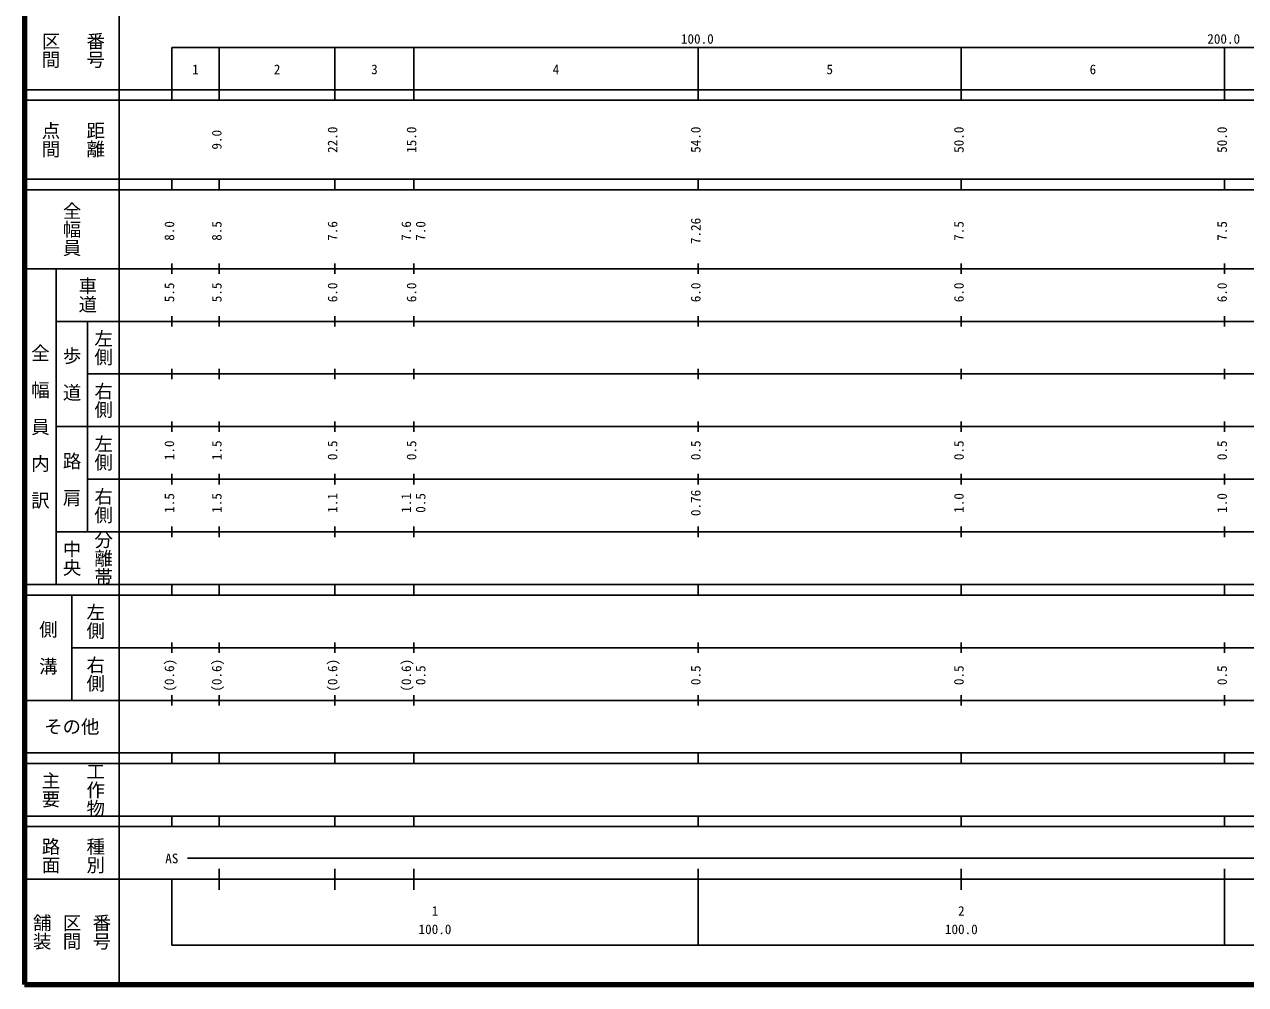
# Model space of a CAD drawing. Units: millimetres, scale not verified. Extents: x 40000 to 680000, y 20000 to 380000.
# Drawn here: x 40000 to 272006, y 20000 to 202409 of the extents above; entities that cross this region are included whole.
import ezdxf
from ezdxf.enums import TextEntityAlignment as Align

# ---------------------------------------------------------------- set-up
doc = ezdxf.new("R2010")
doc.units = ezdxf.units.MM
doc.header["$LTSCALE"] = 1000
doc.layers.add('M-TTL', color=2, linetype='Continuous', lineweight=140)
doc.layers.add('M-TTL-BAND', color=7, linetype='Continuous', lineweight=25)
doc.styles.add('@ＭＳ ゴシック', font='')
doc.styles.add('ＭＳ ゴシック', font='')
doc.styles.get('@ＭＳ ゴシック').set_extended_font_data('@MS Gothic')
doc.styles.get('ＭＳ ゴシック').set_extended_font_data('MS Gothic')

msp = doc.modelspace()

# ---------------------------------------------------------------- linework, layer by layer
at = {"layer": 'M-TTL'}
for p, q in [((40000, 380000), (40000, 20000)), ((40000, 20000), (680000, 20000))]:
    msp.add_line(p, q, dxfattribs=at)
at = {"layer": 'M-TTL-BAND'}
for p, q in [((58000, 370000), (58000, 20000)), ((68000, 198000), (579000, 198000)), ((68000, 198000), (68000, 188000)), ((77000, 188000), (77000, 198000)), ((99000, 188000), (99000, 198000)), ((114000, 188000), (114000, 198000)), ((168000, 188000), (168000, 198000)), ((218000, 188000), (218000, 198000)), ((268000, 188000), (268000, 198000)), ((40000, 190000), (579000, 190000)), ((40000, 188000), (579000, 188000)), ((40000, 173000), (579000, 173000)), ((68000, 171000), (68000, 173000)), ((77000, 171000), (77000, 173000)), ((99000, 171000), (99000, 173000)), ((114000, 171000), (114000, 173000)), ((168000, 171000), (168000, 173000)), ((218000, 171000), (218000, 173000)), ((268000, 171000), (268000, 173000)), ((40000, 171000), (579000, 171000)), ((40000, 156000), (579000, 156000)), ((46000, 96000), (46000, 156000)), ((68000, 155000), (68000, 157000)), ((77000, 155000), (77000, 157000)), ((99000, 155000), (99000, 157000)), ((114000, 155000), (114000, 157000)), ((168000, 155000), (168000, 157000)), ((218000, 155000), (218000, 157000)), ((268000, 155000), (268000, 157000)), ((68000, 145000), (68000, 147000)), ((77000, 145000), (77000, 147000)), ((99000, 145000), (99000, 147000)), ((114000, 145000), (114000, 147000)), ((168000, 145000), (168000, 147000)), ((218000, 145000), (218000, 147000)), ((268000, 145000), (268000, 147000)), ((46000, 146000), (579000, 146000)), ((52000, 146000), (52000, 106000)), ((68000, 135000), (68000, 137000)), ((77000, 135000), (77000, 137000)), ((99000, 135000), (99000, 137000)), ((114000, 135000), (114000, 137000)), ((168000, 135000), (168000, 137000)), ((218000, 135000), (218000, 137000)), ((268000, 135000), (268000, 137000)), ((52000, 136000), (579000, 136000)), ((46000, 126000), (579000, 126000)), ((68000, 125000), (68000, 127000)), ((77000, 125000), (77000, 127000)), ((99000, 125000), (99000, 127000)), ((114000, 125000), (114000, 127000)), ((168000, 125000), (168000, 127000)), ((218000, 125000), (218000, 127000)), ((268000, 125000), (268000, 127000)), ((68000, 115000), (68000, 117000)), ((77000, 115000), (77000, 117000)), ((99000, 115000), (99000, 117000)), ((114000, 115000), (114000, 117000)), ((168000, 115000), (168000, 117000)), ((218000, 115000), (218000, 117000)), ((268000, 115000), (268000, 117000)), ((52000, 116000), (579000, 116000)), ((68000, 105000), (68000, 107000)), ((77000, 105000), (77000, 107000)), ((99000, 105000), (99000, 107000)), ((114000, 105000), (114000, 107000)), ((168000, 105000), (168000, 107000)), ((218000, 105000), (218000, 107000)), ((268000, 105000), (268000, 107000)), ((46000, 106000), (579000, 106000)), ((40000, 96000), (579000, 96000)), ((68000, 94000), (68000, 96000)), ((77000, 94000), (77000, 96000)), ((99000, 94000), (99000, 96000)), ((114000, 94000), (114000, 96000)), ((168000, 94000), (168000, 96000)), ((218000, 94000), (218000, 96000)), ((268000, 94000), (268000, 96000)), ((40000, 94000), (579000, 94000)), ((49000, 94000), (49000, 74000)), ((49000, 84000), (579000, 84000)), ((68000, 83000), (68000, 85000)), ((77000, 83000), (77000, 85000)), ((99000, 83000), (99000, 85000)), ((114000, 83000), (114000, 85000)), ((168000, 83000), (168000, 85000)), ((218000, 83000), (218000, 85000)), ((268000, 83000), (268000, 85000)), ((68000, 73000), (68000, 75000)), ((77000, 73000), (77000, 75000)), ((99000, 73000), (99000, 75000)), ((114000, 73000), (114000, 75000)), ((168000, 73000), (168000, 75000)), ((218000, 73000), (218000, 75000)), ((268000, 73000), (268000, 75000)), ((40000, 74000), (579000, 74000)), ((40000, 64000), (579000, 64000)), ((68000, 62000), (68000, 64000)), ((77000, 62000), (77000, 64000)), ((99000, 62000), (99000, 64000)), ((114000, 62000), (114000, 64000)), ((168000, 62000), (168000, 64000)), ((218000, 62000), (218000, 64000)), ((268000, 62000), (268000, 64000)), ((40000, 62000), (579000, 62000)), ((40000, 52000), (579000, 52000)), ((68000, 50000), (68000, 52000)), ((77000, 50000), (77000, 52000)), ((99000, 50000), (99000, 52000)), ((114000, 50000), (114000, 52000)), ((168000, 50000), (168000, 52000)), ((218000, 50000), (218000, 52000)), ((268000, 50000), (268000, 52000)), ((40000, 50000), (579000, 50000)), ((71000, 44000), (565000, 44000)), ((77000, 38000), (77000, 42000)), ((99000, 38000), (99000, 42000)), ((114000, 38000), (114000, 42000)), ((168000, 27500), (168000, 42000)), ((218000, 38000), (218000, 42000)), ((268000, 27500), (268000, 42000)), ((40000, 40000), (579000, 40000)), ((68000, 40000), (68000, 27500)), ((68000, 27500), (579000, 27500))]:
    msp.add_line(p, q, dxfattribs=at)

# ---------------------------------------------------------------- texts
at = {"layer": 'M-TTL-BAND', "style": '@ＭＳ ゴシック'}
for s, p in [('区間', (45000, 197500)), ('番号', (53500, 197500)), ('点間', (45000, 180500)), ('距離', (53500, 180500)), ('全幅員', (49000, 163500)), ('車道', (52000, 151000)), ('左側', (55000, 141000)), ('全\u3000幅\u3000員\u3000内\u3000訳', (43000, 126000)), ('歩\u3000道', (49000, 136000)), ('右側', (55000, 131000)), ('左側', (55000, 121000)), ('路\u3000肩', (49000, 116000)), ('右側', (55000, 111000)), ('分離帯', (55000, 101000)), ('中央', (49000, 101000)), ('左側', (53500, 89000)), ('側\u3000溝', (44500, 84000)), ('右側', (53500, 79000)), ('主要', (45000, 57000)), ('工作物', (53500, 57000)), ('路面', (45000, 44500)), ('種別', (53500, 44500)), ('舗装', (43333, 30000)), ('区間', (49000, 30000)), ('番号', (54667, 30000))]:
    msp.add_text(s, height=2566, rotation=270, dxfattribs=at).set_placement(p, align=Align.MIDDLE_CENTER)
at = {"layer": 'M-TTL-BAND', "style": 'ＭＳ ゴシック'}
for s, p in [('100.0', (167844, 198195)), ('200.0', (267844, 198195)), ('1', (72500, 192405)), ('2', (88000, 192405)), ('3', (106500, 192405)), ('4', (141000, 192405)), ('5', (193000, 192405)), ('6', (243000, 192405)), ('AS', (68000, 42500)), ('1', (118000, 32523)), ('2', (218000, 32523)), ('100.0', (118000, 29033)), ('100.0', (218000, 29033))]:
    msp.add_text(s, height=1833, dxfattribs=at).set_placement(p, align=Align.BOTTOM_CENTER)
for s, p in [('9.0', (78000, 180500)), ('22.0', (100000, 180500)), ('15.0', (115000, 180500)), ('54.0', (169000, 180500)), ('50.0', (219000, 180500)), ('50.0', (269000, 180500)), ('8.0', (69000, 163174)), ('8.5', (78000, 163174)), ('7.6', (100000, 163174)), ('7.6', (114000, 163174)), ('7.0', (116734, 163174)), ('7.26', (169000, 163174)), ('7.5', (219000, 163174)), ('7.5', (269000, 163174)), ('5.5', (69000, 151500)), ('5.5', (78000, 151500)), ('6.0', (100000, 151500)), ('6.0', (115000, 151500)), ('6.0', (169000, 151500)), ('6.0', (219000, 151500)), ('6.0', (269000, 151500)), ('1.0', (69000, 121500)), ('1.5', (78000, 121500)), ('0.5', (100000, 121500)), ('0.5', (115000, 121500)), ('0.5', (169000, 121500)), ('0.5', (219000, 121500)), ('0.5', (269000, 121500)), ('0.76', (169000, 111500)), ('1.5', (69000, 111500)), ('1.5', (78000, 111500)), ('1.1', (100000, 111500)), ('1.1', (114000, 111500)), ('0.5', (116734, 111500)), ('1.0', (219000, 111500)), ('1.0', (269000, 111500)), ('(0.6)', (69000, 78764)), ('(0.6)', (78000, 78764)), ('(0.6)', (100000, 78764)), ('(0.6)', (114000, 78764)), ('0.5', (116734, 78764)), ('0.5', (169000, 78764)), ('0.5', (219000, 78764)), ('0.5', (269000, 78764))]:
    msp.add_text(s, height=1833, rotation=90, dxfattribs=at).set_placement(p, align=Align.BOTTOM_CENTER)
msp.add_text('その他', height=2566, dxfattribs=at).set_placement((49000, 69000), align=Align.MIDDLE_CENTER)

doc.saveas('drawing.dxf')
